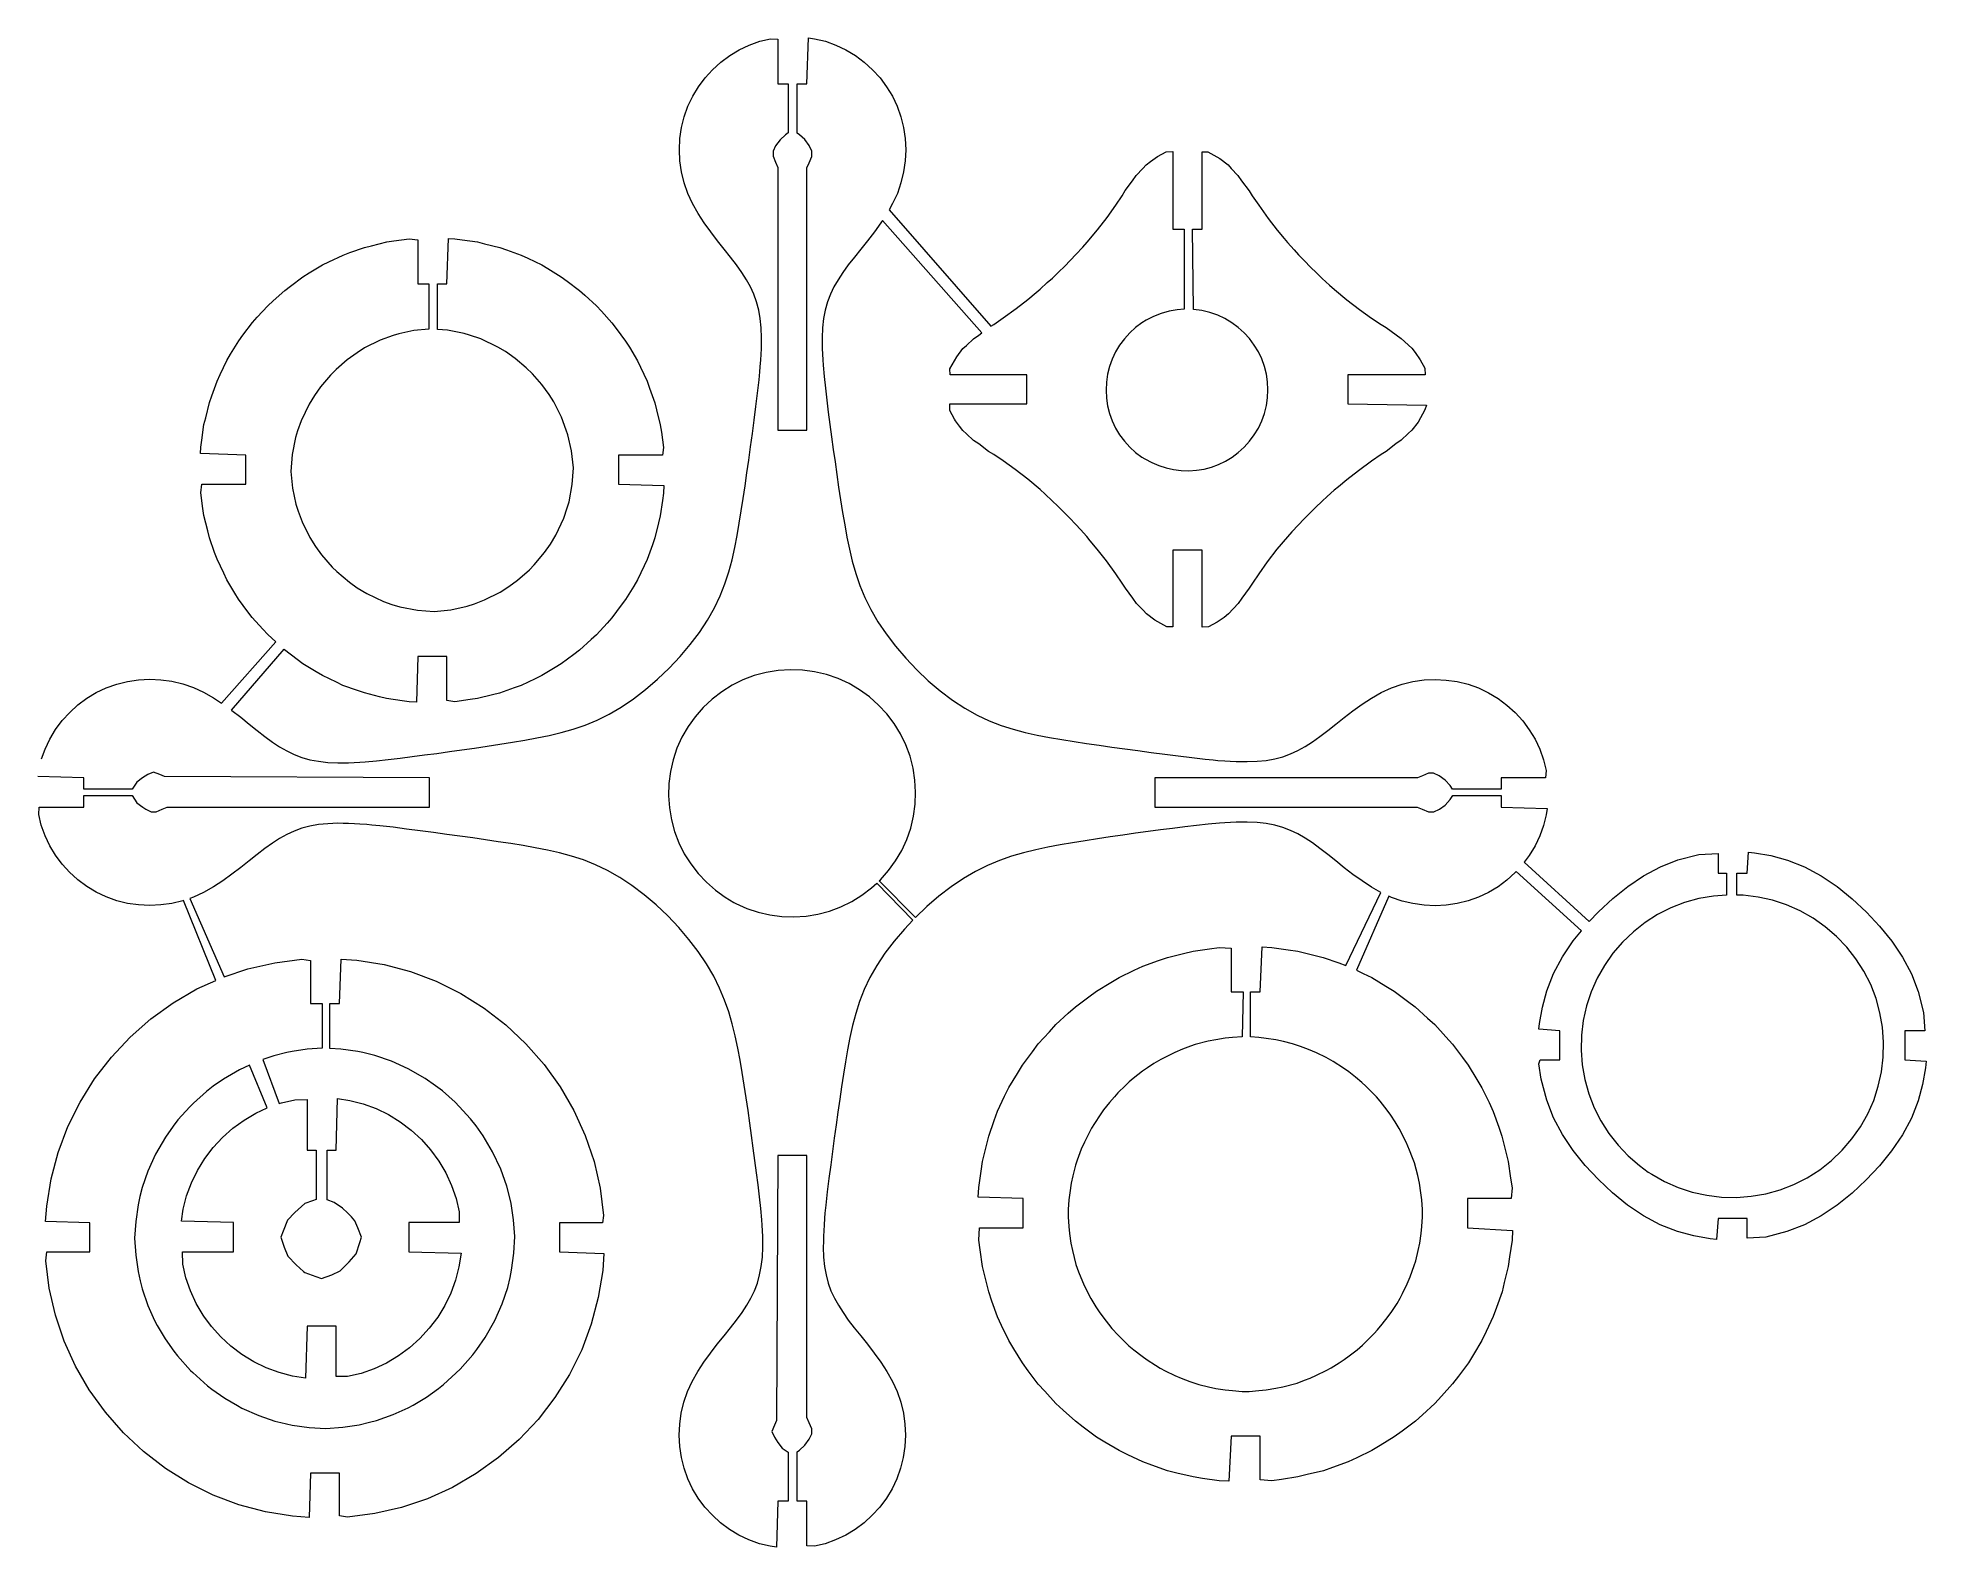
# Model space of a CAD drawing. Extents: x -85 to 110, y -126 to 30.
import ezdxf

# ---------------------------------------------------------------- set-up
doc = ezdxf.new("R2010")
doc.units = 0
doc.header["$MEASUREMENT"] = 0

msp = doc.modelspace()

# ---------------------------------------------------------------- linework, layer by layer
at = {"color": 7, "linetype": 'Continuous', "lineweight": 0, "flags": 128}
msp.add_lwpolyline([(-84.4719, -44.776066), (-84.107879, -43.750165), (-83.616452, -42.718132), (-83.023696, -41.739292), (-82.337842, -40.821746), (-81.566739, -39.973421), (-80.718388, -39.202368), (-79.800817, -38.516413), (-78.822002, -37.923759), (-77.78997, -37.432332), (-76.712722, -37.050057), (-75.600927, -36.776858), (-74.465534, -36.612457), (-73.317211, -36.556699), (-72.166678, -36.609408), (-71.024884, -36.770305), (-69.902369, -37.039236), (-68.810109, -37.4161), (-67.758694, -37.900592), (-66.747009, -38.470918), (-65.912046, -39.015109), (-60.322429, -32.709412), (-61.154718, -31.951491), (-61.655062, -31.400242), (-62.739575, -30.205154), (-63.184618, -29.608944), (-64.14936, -28.316795), (-64.533896, -27.680932), (-65.367513, -26.302874), (-65.686384, -25.632566), (-66.377624, -24.180003), (-66.625623, -23.480483), (-67.163358, -21.964771), (-67.340461, -21.243329), (-67.724539, -19.680267), (-67.830745, -18.94427), (-68.061116, -17.349735), (-67.947239, -16.441182), (-63.401906, -16.441182), (-63.401906, -13.440952), (-68.091624, -13.290928), (-68.060633, -12.642923), (-67.95425, -11.907128), (-67.723498, -10.312924), (-67.546243, -9.591838), (-67.161733, -8.029462), (-66.913555, -7.330501), (-66.375261, -5.815627), (-66.056187, -5.14603), (-65.364008, -3.69456), (-64.979244, -3.05951), (-64.144635, -1.682696), (-63.699389, -1.0874), (-62.733554, 0.203453), (-62.232982, 0.753838), (-61.14725, 1.947402), (-60.596662, 2.447618), (-59.402387, 3.532664), (-58.806888, 3.977631), (-57.515298, 4.942856), (-56.880121, 5.327316), (-55.502621, 6.161416), (-54.832923, 6.480211), (-53.380843, 7.171831), (-52.68183, 7.419806), (-51.166398, 7.957794), (-50.445413, 8.134897), (-48.88253, 8.519102), (-48.146888, 8.625283), (-46.552353, 8.855755), (-45.675603, 8.740303), (-45.675603, 4.199442), (-44.541484, 4.199442), (-44.541484, -0.461751), (-46.096514, -0.621731), (-47.640778, -0.938951), (-48.22632, -1.131143), (-49.557588, -1.616118), (-51.157152, -2.400836), (-51.941616, -2.902373), (-52.945351, -3.62125), (-54.097687, -4.619676), (-54.665193, -5.197088), (-55.694152, -6.403455), (-56.341217, -7.317647), (-56.873237, -8.191857), (-57.702917, -9.914799), (-58.072922, -10.965933), (-58.274081, -11.622728), (-58.62854, -13.390935), (-58.759767, -15.123961), (-58.58716, -16.858435), (-58.239331, -18.511877), (-58.000958, -19.243607), (-57.603392, -20.32304), (-56.811789, -21.940868), (-56.225206, -22.862427), (-55.60174, -23.725358), (-54.50953, -24.98738), (-54.040101, -25.442736), (-52.727859, -26.562685), (-51.938238, -27.116855), (-50.923072, -27.734429), (-49.220656, -28.544067), (-48.368774, -28.838552), (-47.513641, -29.103088), (-45.723994, -29.44947), (-43.990968, -29.570231), (-42.256824, -29.385101), (-40.605542, -29.024977), (-39.837589, -28.76829), (-38.79189, -28.372349), (-37.176882, -27.567334), (-36.279099, -26.987458), (-35.39455, -26.340596), (-34.171495, -25.269139), (-33.678289, -24.756882), (-32.60503, -23.483099), (-32.004984, -22.61872), (-31.447816, -21.688499), (-30.639042, -19.962661), (-30.276631, -18.894355), (-30.088479, -18.252599), (-29.754874, -16.489421), (-29.641962, -14.756395), (-29.832071, -13.017755), (-30.197326, -11.371705), (-30.365361, -10.875477), (-30.859277, -9.557316), (-31.656366, -7.962553), (-32.141595, -7.214185), (-32.89286, -6.175955), (-33.861463, -5.069799), (-34.489502, -4.456849), (-35.649383, -3.479735), (-36.645446, -2.781231), (-37.426405, -2.313022), (-39.176984, -1.480141), (-40.337094, -1.07597), (-40.887911, -0.915886), (-42.625484, -0.5724), (-43.631789, -0.497219), (-43.631789, 4.199442), (-42.675348, 4.199442), (-42.525349, 8.887457), (-41.845693, 8.854841), (-41.110102, 8.74833), (-39.515542, 8.517147), (-38.794557, 8.339688), (-37.231674, 7.954568), (-36.532661, 7.706111), (-35.017254, 7.166979), (-34.347556, 6.847575), (-32.895476, 6.15443), (-32.260274, 5.76926), (-30.882774, 4.933509), (-30.2873, 4.487805), (-28.995786, 3.520675), (-28.445173, 3.019646), (-27.250898, 1.932567), (-26.750351, 1.38142), (-25.664644, 0.1859), (-25.219373, -0.410209), (-24.253614, -1.702916), (-23.86885, -2.338678), (-23.034242, -3.717143), (-22.715193, -4.387349), (-22.023039, -5.840318), (-21.774861, -6.539762), (-21.236568, -8.055779), (-21.059313, -8.777119), (-20.674853, -10.34046), (-20.568571, -11.076356), (-20.337896, -12.671068), (-20.458352, -13.440952), (-24.99901, -13.440952), (-24.99901, -16.441182), (-20.300707, -16.591181), (-20.338378, -17.377881), (-20.444838, -18.113548), (-20.675869, -19.707778), (-20.853328, -20.428737), (-21.238295, -21.991087), (-21.48665, -22.689947), (-22.025503, -24.204668), (-22.344933, -24.874291), (-23.037696, -26.325431), (-23.422842, -26.960506), (-24.258263, -28.336939), (-24.703991, -28.93226), (-25.67069, -30.222707), (-26.171744, -30.773067), (-27.25829, -31.966224), (-27.809462, -32.466491), (-29.004575, -33.55108), (-29.600633, -33.996047), (-30.892884, -34.960866), (-31.528671, -35.345376), (-32.906805, -36.179044), (-33.577037, -36.49789), (-35.0296, -37.189256), (-35.729171, -37.437281), (-37.244832, -37.974915), (-37.96635, -38.152043), (-39.529234, -38.53607), (-40.265333, -38.642302), (-41.85974, -38.872672), (-42.675348, -38.754299), (-42.675348, -34.214809), (-45.675603, -34.214809), (-45.825602, -38.907219), (-46.566477, -38.871656), (-47.302297, -38.765146), (-48.896272, -38.53414), (-49.617384, -38.356656), (-51.179556, -37.971663), (-51.878568, -37.723206), (-53.393163, -37.184379), (-54.06281, -36.864949), (-55.513925, -36.172135), (-56.149026, -35.786914), (-57.525408, -34.951518), (-58.120754, -34.505764), (-59.411176, -33.539091), (-59.49867, -33.459438), (-64.901525, -39.735539), (-64.837769, -39.78161), (-63.9377, -40.478285), (-63.072305, -41.173437), (-62.240364, -41.845142), (-61.440658, -42.471631), (-60.671892, -43.031136), (-59.91984, -43.524214), (-59.170253, -43.95178), (-58.408802, -44.314267), (-57.621163, -44.612359), (-56.793032, -44.846693), (-55.910008, -45.017699), (-54.957788, -45.125912), (-53.922149, -45.171889), (-53.32256, -45.168053), (-52.813352, -45.163176), (-52.230249, -45.136098), (-51.641837, -45.107419), (-51.094525, -45.065404), (-49.923341, -44.963034), (-48.723071, -44.83577), (-47.498898, -44.689658), (-46.254327, -44.530311), (-44.992558, -44.363496), (-43.715854, -44.193658), (-42.426423, -44.019807), (-41.127923, -43.840824), (-39.824394, -43.655847), (-38.520561, -43.463909), (-37.221248, -43.26397), (-35.930776, -43.055141), (-34.653462, -42.836556), (-33.392608, -42.606414), (-32.144125, -42.349981), (-30.904533, -42.052295), (-29.669742, -41.698801), (-28.436475, -41.274537), (-27.201023, -40.764845), (-25.959856, -40.154766), (-24.709569, -39.429488), (-23.447852, -38.575701), (-22.192612, -37.610781), (-20.961911, -36.552203), (-19.773681, -35.417318), (-18.646036, -34.223754), (-17.597009, -32.988912), (-16.644612, -31.730218), (-15.80721, -30.465554), (-15.100856, -29.211076), (-14.510158, -27.963939), (-14.020052, -26.72107), (-13.614916, -25.479598), (-13.279558, -24.236882), (-12.998384, -22.989593), (-12.756201, -21.735496), (-12.537566, -20.471772), (-12.327974, -19.195728), (-12.126231, -17.907313), (-11.930941, -16.605587), (-11.74068, -15.289357), (-11.554128, -13.957302), (-11.369836, -12.608151), (-11.186459, -11.240837), (-11.002625, -9.855133), (-10.819248, -8.454771), (-10.645981, -7.059541), (-10.492654, -5.688951), (-10.40898, -4.86872), (-10.368667, -4.361392), (-10.310674, -3.645106), (-10.282732, -3.093146), (-10.250116, -2.473642), (-10.242953, -1.89816), (-10.234697, -1.364768), (-10.271708, -0.329078), (-10.368438, 0.623116), (-10.525956, 1.506115), (-10.74548, 2.334271), (-11.028281, 3.121885), (-11.375475, 3.883336), (-11.788334, 4.632974), (-12.268025, 5.384975), (-12.816048, 6.153741), (-13.433596, 6.953421), (-14.098646, 7.785362), (-14.788945, 8.650732), (-15.482445, 9.550801), (-16.15697, 10.486839), (-16.790318, 11.460092), (-17.360339, 12.471752), (-17.844908, 13.523115), (-18.221721, 14.615427), (-18.490703, 15.73789), (-18.651624, 16.87971), (-18.704308, 18.030268), (-18.648601, 19.178616), (-18.484174, 20.314035), (-18.2109, 21.425779), (-17.828701, 22.503129), (-17.337198, 23.53511), (-16.744544, 24.513925), (-16.058588, 25.431522), (-15.28751, 26.279847), (-14.43916, 27.051001), (-13.521589, 27.736855), (-12.542773, 28.329509), (-11.510741, 28.821012), (-10.433468, 29.203185), (-9.322206, 29.476282), (-8.556082, 29.415241), (-8.556082, 24.826446), (-7.491077, 24.826446), (-7.491077, 19.762061), (-7.780534, 19.572195), (-8.333281, 19.051911), (-8.788256, 18.435506), (-9.037806, 17.871607), (-9.037806, 17.354753), (-8.788256, 16.740202), (-8.556082, 16.213238), (-8.556082, -10.886784), (-5.555852, -10.886784), (-5.555852, 16.16947), (-5.322204, 16.692802), (-5.05942, 17.339308), (-5.05942, 17.885578), (-5.322204, 18.478359), (-5.764326, 19.065882), (-6.317073, 19.572195), (-6.564109, 19.731413), (-6.564109, 24.826446), (-5.555852, 24.826446), (-5.405828, 29.568923), (-4.764275, 29.476232), (-3.653115, 29.203185), (-2.575842, 28.820936), (-1.543809, 28.329509), (-0.565019, 27.736753), (0.352526, 27.050899), (1.200902, 26.279796), (1.972031, 25.431446), (2.65786, 24.513875), (3.250564, 23.535059), (3.742042, 22.503027), (4.124266, 21.425779), (4.397516, 20.313984), (4.561866, 19.178591), (4.617649, 18.030268), (4.564965, 16.879735), (4.404044, 15.737941), (4.135037, 14.615427), (3.758249, 13.523166), (3.273731, 12.471752), (2.914367, 11.834286), (13.403257, -0.157221), (13.6939, 0.028008), (14.67142, 0.693134), (15.99875, 1.655006), (17.215659, 2.589165), (18.069979, 3.318608), (18.48901, 3.658741), (19.217184, 4.329075), (19.747552, 4.800713), (20.406251, 5.444578), (20.979727, 5.997605), (21.625852, 6.658286), (22.176771, 7.229018), (22.864962, 7.978478), (23.317879, 8.486645), (24.384967, 9.759412), (25.378286, 11.05781), (26.269465, 12.304947), (26.927351, 13.284042), (27.256968, 13.80872), (28.018316, 14.829829), (28.391624, 15.371756), (29.066758, 16.081183), (29.397518, 16.46869), (29.847565, 16.822388), (30.582724, 17.326033), (31.469076, 17.812812), (32.168444, 17.832016), (32.168444, 9.845144), (33.318475, 9.845144), (33.318475, 1.578617), (32.605206, 1.528682), (31.768109, 1.385211), (30.952069, 1.157889), (30.166055, 0.847045), (29.417814, 0.45532), (28.980417, 0.189438), (28.324791, -0.301964), (27.718598, -0.853975), (27.167629, -1.46088), (26.677726, -2.116937), (26.254528, -2.816559), (25.903727, -3.554182), (25.631189, -4.324422), (25.436686, -5.118869), (25.32004, -5.929295), (25.2812, -6.74762), (25.320116, -7.565539), (25.436838, -8.374796), (25.631417, -9.167364), (25.904006, -9.934911), (26.254833, -10.669232), (26.678005, -11.36517), (27.167934, -12.017366), (27.718776, -12.620435), (28.324741, -13.169017), (28.980239, -13.657624), (29.28331, -13.840874), (29.978335, -14.223302), (30.705695, -14.535822), (31.459068, -14.775643), (32.231695, -14.942915), (33.016439, -15.037842), (33.806619, -15.060247), (34.594919, -15.010205), (35.374634, -14.887208), (36.138345, -14.691283), (36.878966, -14.421767), (37.58946, -14.078561), (38.264873, -13.666845), (38.905105, -13.186849), (39.512594, -12.632374), (40.06491, -12.022066), (40.556464, -11.362274), (40.981465, -10.658995), (41.334273, -9.918628), (41.609047, -9.147525), (41.805582, -8.353407), (41.923676, -7.544023), (41.963151, -6.727095), (41.924082, -5.910446), (41.806446, -5.101875), (41.610266, -4.309257), (41.335797, -3.540389), (40.983345, -2.802943), (40.558445, -2.103118), (40.066866, -1.446908), (39.514398, -0.840283), (38.906706, -0.289136), (38.249556, 0.200945), (37.533855, 0.631051), (36.781981, 0.984114), (35.979354, 1.261072), (35.150791, 1.454254), (34.305972, 1.563305), (34.178876, 9.845144), (35.168674, 9.845144), (35.168674, 17.798866), (35.7706, 17.812507), (37.006662, 17.107043), (37.85359, 16.467268), (38.187067, 16.080091), (38.869212, 15.368657), (39.246178, 14.827315), (40.01723, 13.801912), (40.34738, 13.281298), (41.014284, 12.296437), (41.984031, 10.953586), (42.912296, 9.739904), (43.644941, 8.878878), (43.983626, 8.460303), (44.658049, 7.725728), (45.127935, 7.195893), (45.776423, 6.530996), (46.327189, 5.958638), (46.993026, 5.306442), (47.560964, 4.757403), (48.316242, 4.063497), (48.820852, 3.613475), (50.095499, 2.545321), (51.402051, 1.54786), (52.643142, 0.665369), (53.629172, 0.007864), (54.141682, -0.311287), (55.167745, -1.069892), (55.706318, -1.437078), (56.803659, -2.435605), (57.158043, -2.8839), (57.662196, -3.616468), (58.147857, -4.49746), (58.156697, -5.162002), (50.195964, -5.162002), (50.195964, -8.162232), (58.294401, -8.312231), (58.147933, -8.799086), (57.442164, -10.041548), (56.803609, -10.892287), (56.417727, -11.227796), (55.705963, -11.916114), (55.166424, -12.296077), (54.140336, -13.075157), (53.625006, -13.405281), (52.638824, -14.07912), (51.292848, -15.057529), (50.085694, -15.984194), (49.225074, -16.717778), (48.80777, -17.056006), (48.073576, -17.729997), (47.544935, -18.198892), (46.880597, -18.846008), (46.308976, -19.395352), (45.657567, -20.058878), (45.108807, -20.625241), (44.415917, -21.376987), (43.96559, -21.880328), (42.897665, -23.149412), (41.901424, -24.44781), (41.016443, -25.684887), (40.359192, -26.663347), (40.036307, -27.177915), (39.277296, -28.196713), (38.908103, -28.733813), (37.907569, -29.825337), (37.458868, -30.177587), (36.725741, -30.67892), (35.842996, -31.162854), (35.168674, -31.173828), (35.168674, -23.259276), (32.168444, -23.259276), (32.168419, -31.155843), (31.541396, -31.163006), (30.302439, -30.462038), (29.45137, -29.825413), (29.115429, -29.439963), (28.430362, -28.733508), (28.049942, -28.194275), (27.275587, -27.176239), (26.940738, -26.654126), (26.272005, -25.676606), (25.305967, -24.347701), (24.370614, -23.130335), (23.640332, -22.274008), (23.300022, -21.854367), (22.629358, -21.124111), (22.157872, -20.592675), (21.51416, -19.931842), (20.961717, -19.357046), (20.301544, -18.708736), (19.731701, -18.156471), (18.983206, -17.465994), (18.476157, -17.011933), (17.206031, -15.941823), (15.910631, -14.945912), (14.667304, -14.05354), (13.69108, -13.395095), (13.16851, -13.065631), (12.150728, -12.304282), (11.610733, -11.931279), (10.903744, -11.25645), (10.517583, -10.92602), (10.165029, -10.476202), (9.739799, -9.901736), (9.663085, -9.741423), (9.177881, -8.855554), (9.161015, -8.162232), (17.091646, -8.162232), (17.091646, -5.162002), (9.190278, -5.162002), (9.177932, -4.554005), (9.879866, -3.318401), (10.517939, -2.469898), (10.904201, -2.135506), (11.611622, -1.453742), (12.151922, -1.075506), (12.458279, -0.843938), (2.240332, 10.749563), (2.069117, 10.486865), (1.392713, 9.550827), (0.696038, 8.650757), (0.000937, 7.785362), (-0.670768, 6.953421), (-1.297257, 6.153715), (-1.856736, 5.384949), (-2.349942, 4.632898), (-2.777381, 3.88331), (-3.139918, 3.12186), (-3.438036, 2.33422), (-3.672344, 1.506089), (-3.843351, 0.623065), (-3.951538, -0.329154), (-3.997515, -1.364794), (-3.99373, -1.964383), (-3.988828, -2.473591), (-3.961775, -3.056694), (-3.933096, -3.645106), (-3.89103, -4.192417), (-3.788736, -5.363602), (-3.661447, -6.563872), (-3.515309, -7.788045), (-3.356039, -9.032616), (-3.189122, -10.294384), (-3.01931, -11.571089), (-2.845433, -12.860647), (-2.666679, -14.159375), (-2.481803, -15.463437), (-2.290171, -16.768059), (-2.090663, -18.068895), (-1.882469, -19.361171), (-1.664748, -20.640644), (-1.435647, -21.904673), (-1.180256, -23.156687), (-0.883789, -24.400598), (-0.531311, -25.640012), (-0.107834, -26.878537), (0.401451, -28.11945), (1.011531, -29.366511), (1.737545, -30.623097), (2.592703, -31.891266), (3.559504, -33.152831), (4.620443, -34.389426), (5.757666, -35.582533), (6.953693, -36.713988), (8.190745, -37.765225), (9.451142, -38.717876), (10.717254, -39.553475), (11.97229, -40.25551), (13.219478, -40.839908), (14.461966, -41.322318), (15.702523, -41.718817), (16.944351, -42.045284), (18.190243, -42.317619), (19.443196, -42.551647), (20.705981, -42.763348), (21.981034, -42.967402), (23.268814, -43.165004), (24.570006, -43.357374), (25.886007, -43.545704), (27.217707, -43.731189), (28.566858, -43.914897), (29.934172, -44.09807), (31.319876, -44.281905), (32.720237, -44.465282), (34.115468, -44.638549), (35.486058, -44.791875), (36.306289, -44.875549), (36.813617, -44.915862), (37.529903, -44.973855), (38.081863, -45.001747), (38.701367, -45.034363), (39.276824, -45.041577), (39.81024, -45.049833), (40.845931, -45.012822), (41.798125, -44.916091), (42.681124, -44.758573), (43.50928, -44.538998), (44.296894, -44.256249), (45.058344, -43.909054), (45.807958, -43.496195), (46.559984, -43.016504), (47.328699, -42.468481), (48.12843, -41.850882), (48.960371, -41.185884), (49.825741, -40.495533), (50.72581, -39.802033), (51.661848, -39.127559), (52.635101, -38.494161), (53.646761, -37.92414), (54.698099, -37.439622), (55.790435, -37.062809), (56.912899, -36.793776), (58.054719, -36.632905), (59.205277, -36.580222), (60.353625, -36.635928), (61.489044, -36.800355), (62.600788, -37.07363), (63.678138, -37.455828), (64.710119, -37.947332), (65.688934, -38.539986), (66.606531, -39.225941), (67.454856, -39.997019), (68.22601, -40.84537), (68.911864, -41.762941), (69.504518, -42.741756), (69.996021, -43.773788), (70.378194, -44.851062), (70.651291, -45.962323), (70.590606, -46.730861), (66.001658, -46.730861), (66.001658, -47.896889), (61.00481, -47.896889), (60.747229, -47.504072), (60.227327, -46.95135), (59.612039, -46.497061), (59.047023, -46.246978), (58.529025, -46.246978), (57.913255, -46.497086), (57.382709, -46.730861), (30.309029, -46.730861), (30.309029, -49.731091), (57.349483, -49.731091), (57.86964, -49.963138), (58.514825, -50.225363), (59.060003, -50.225363), (59.651793, -49.963113), (60.240282, -49.520839), (60.747229, -48.968091), (61.012278, -48.557239), (66.001658, -48.557239), (66.001658, -49.731091), (70.743577, -49.881115), (70.651241, -50.520179), (70.378194, -51.631415), (69.995945, -52.708688), (69.504518, -53.740695), (68.911762, -54.71951), (68.382036, -55.428186), (75.089564, -61.544253), (76.047127, -60.522008), (77.504059, -59.159775), (79.053734, -57.914264), (80.695312, -56.808236), (82.423106, -55.883806), (84.235411, -55.180933), (86.383608, -54.628465), (88.37327, -54.513343), (88.37327, -56.562624), (89.224601, -56.562624), (89.224601, -58.806597), (87.905264, -58.90352), (86.395801, -59.161985), (84.92063, -59.566563), (83.494994, -60.117405), (82.132685, -60.811489), (80.844549, -61.638223), (79.641256, -62.586911), (78.53345, -63.646708), (77.531925, -64.807071), (76.647275, -66.057155), (75.89027, -67.386365), (75.271706, -68.783983), (74.799203, -70.238044), (74.472991, -71.733485), (74.292891, -73.255116), (74.258979, -74.787873), (74.37123, -76.31654), (74.629721, -77.826003), (75.03435, -79.301224), (75.585141, -80.72686), (76.279302, -82.089119), (77.105959, -83.377229), (78.054622, -84.580623), (79.11447, -85.688404), (80.274782, -86.689954), (81.173734, -87.361914), (81.524866, -87.574528), (82.854076, -88.331508), (84.251719, -88.950123), (85.705781, -89.422575), (87.201196, -89.748889), (88.722878, -89.928913), (90.25566, -89.962824), (91.784327, -89.850548), (93.293815, -89.592158), (94.768935, -89.187505), (96.194622, -88.636637), (97.556906, -87.942578), (98.845041, -87.115819), (100.048334, -86.167181), (101.156141, -85.107359), (102.157691, -83.946996), (103.042265, -82.696912), (103.799219, -81.367727), (104.41791, -79.970135), (104.890311, -78.515997), (105.216625, -77.020582), (105.3967, -75.498951), (105.430637, -73.966194), (105.318335, -72.437527), (105.059895, -70.928039), (104.655215, -69.452919), (104.104475, -68.027181), (103.410314, -66.664948), (102.583555, -65.376813), (101.634994, -64.173444), (100.575146, -63.065739), (99.414834, -62.064163), (98.164623, -61.179513), (96.835438, -60.422559), (95.437897, -59.803944), (93.983835, -59.331467), (92.488343, -59.005255), (90.966662, -58.825154), (90.300103, -58.810395), (90.300103, -56.562624), (91.373526, -56.562624), (91.523525, -54.3669), (92.115696, -54.441455), (93.808739, -54.735839), (95.510775, -55.202194), (97.28226, -55.892036), (99.010916, -56.820632), (100.653435, -57.931563), (102.203922, -59.18223), (103.661565, -60.549696), (105.025627, -62.00993), (106.272789, -63.562526), (107.380215, -65.206365), (108.305584, -66.935708), (109.008864, -68.748649), (109.561688, -70.897099), (109.672161, -72.792749), (107.638503, -72.792749), (107.638503, -75.792979), (109.829019, -75.943003), (109.749841, -76.629518), (109.456041, -78.322942), (108.990422, -80.025105), (108.30152, -81.79631), (107.373992, -83.524052), (106.264127, -85.165123), (105.014578, -86.713604), (103.648153, -88.168783), (102.188605, -89.529974), (100.63667, -90.773885), (98.993313, -91.87811), (97.264148, -92.800609), (95.451309, -93.50145), (93.302554, -94.051937), (91.373526, -94.162842), (91.373526, -92.153442), (88.37327, -92.153442), (88.223271, -94.315609), (87.570161, -94.238337), (85.877346, -93.945172), (84.173659, -93.479528), (82.405019, -92.792379), (80.677734, -91.865688), (79.03707, -90.756561), (77.488793, -89.507494), (76.033817, -88.141145), (74.672524, -86.681318), (73.42841, -85.128773), (72.323753, -83.484527), (71.400822, -81.754397), (70.699473, -79.94016), (70.148351, -77.790186), (69.896998, -76.202739), (70.03356, -75.792979), (72.060792, -75.792979), (72.060792, -72.792749), (69.887168, -72.64275), (69.960859, -72.057488), (70.253668, -70.365105), (70.718829, -68.662003), (71.404988, -66.893896), (72.329951, -65.166865), (73.43697, -63.526226), (74.282439, -62.475963), (67.552937, -56.377421), (67.454805, -56.485381), (66.606455, -57.25656), (65.688884, -57.942389), (64.710068, -58.535094), (63.678036, -59.026521), (62.600788, -59.408796), (61.488993, -59.681994), (60.3536, -59.846396), (59.205277, -59.902179), (58.054719, -59.849495), (56.912924, -59.688573), (55.790435, -59.419566), (54.698175, -59.042753), (54.412324, -58.911033), (51.092987, -66.553859), (51.76639, -66.874768), (52.665621, -67.303249), (54.130503, -68.190592), (54.98335, -68.707167), (56.356582, -69.734043), (57.156085, -70.331803), (58.425778, -71.486069), (59.164926, -72.158079), (60.319015, -73.4279), (60.990948, -74.167149), (62.017596, -75.540508), (62.615279, -76.340036), (63.50252, -77.805046), (64.019019, -78.657943), (64.754966, -80.202664), (65.183371, -81.10192), (65.755957, -82.714338), (66.089257, -83.653069), (66.49861, -85.316265), (66.73683, -86.284538), (66.982721, -87.981747), (67.125811, -88.969758), (67.022729, -90.094457), (62.533332, -90.094457), (62.533332, -93.094687), (67.175395, -93.396031), (67.128199, -94.394025), (66.883781, -96.091412), (66.741402, -97.079524), (66.333472, -98.743127), (66.095887, -99.711629), (65.524392, -101.32463), (65.191575, -102.26359), (64.456416, -103.808971), (64.028392, -104.708583), (63.141634, -106.174456), (62.625313, -107.027735), (61.598844, -108.401958), (61.001211, -109.201918), (59.84702, -110.472627), (59.175086, -111.212283), (57.90519, -112.367413), (57.165915, -113.039753), (55.7922, -114.06729), (54.992469, -114.665405), (53.526952, -115.553357), (52.673826, -116.070187), (51.12852, -116.806565), (50.228934, -117.235148), (48.615704, -117.807988), (47.676642, -118.141389), (46.012583, -118.550666), (45.043878, -118.788836), (43.345754, -119.034473), (42.357311, -119.17741), (41.173603, -119.076869), (41.173603, -114.590647), (38.173373, -114.590647), (37.92865, -119.225674), (36.930276, -119.178223), (35.232025, -118.933043), (34.243455, -118.790309), (32.578989, -118.381565), (31.610131, -118.143599), (29.996469, -117.571216), (29.05718, -117.238018), (27.511239, -116.501995), (26.611399, -116.073565), (25.145195, -115.185867), (24.291739, -114.66919), (22.917237, -113.641857), (22.117201, -113.043818), (20.846364, -111.888814), (20.106633, -111.216499), (18.951502, -109.945815), (18.279136, -109.20616), (17.251676, -107.831734), (16.653612, -107.031672), (15.765786, -105.565494), (15.248983, -104.712063), (14.512833, -103.166148), (14.084326, -102.266282), (13.51174, -100.652544), (13.178466, -99.713254), (12.769519, -98.048788), (12.531477, -97.079905), (12.286195, -95.381502), (12.14341, -94.392933), (12.238719, -93.094687), (16.734568, -93.094687), (16.734568, -90.094457), (12.09695, -89.944458), (12.143715, -88.965592), (12.389276, -87.267341), (12.532188, -86.278823), (12.941389, -84.614534), (13.179533, -83.645778), (13.752322, -82.032421), (14.085698, -81.093284), (14.822127, -79.547826), (15.250761, -78.648214), (16.138789, -77.18262), (16.655669, -76.329418), (17.683333, -74.955576), (18.281473, -74.155845), (19.436731, -72.885821), (20.109173, -72.146471), (21.380009, -70.992204), (22.119741, -70.320219), (23.494167, -69.293699), (24.294178, -68.696066), (25.760152, -67.809232), (26.613558, -67.292936), (28.159143, -66.557777), (29.058831, -66.129702), (30.672036, -65.558132), (31.611071, -65.22534), (33.274877, -64.817486), (34.243455, -64.579901), (35.940995, -64.335483), (36.929158, -64.193104), (38.173373, -64.291512), (38.173373, -68.782992), (39.406218, -68.782992), (39.304575, -73.411439), (38.310849, -73.481143), (37.571549, -73.564055), (36.577823, -73.715908), (35.79567, -73.877693), (34.475147, -74.212085), (33.991391, -74.388985), (33.171364, -74.694063), (32.372471, -75.034119), (30.925675, -75.745121), (30.215384, -76.18074), (29.562298, -76.602134), (29.036553, -76.971784), (28.059211, -77.7295), (27.673177, -78.062266), (27.282977, -78.431916), (26.502805, -79.204899), (26.133155, -79.587123), (25.616758, -80.199235), (25.023063, -80.950499), (24.653413, -81.463315), (24.076991, -82.33722), (23.780702, -82.826665), (23.534607, -83.298228), (23.041453, -84.291954), (22.723572, -85.009993), (22.297123, -86.130602), (22.131172, -86.661021), (21.848219, -87.748608), (21.688695, -88.497306), (21.528967, -89.491032), (21.440466, -90.230332), (21.363778, -91.224058), (21.359866, -91.963358), (21.426012, -92.957085), (21.506232, -93.696384), (21.654376, -94.690111), (21.80308, -95.42941), (22.173797, -96.874962), (22.45111, -97.642102), (22.673632, -98.238338), (22.960344, -98.895462), (23.441178, -99.889189), (23.703683, -100.397661), (24.226964, -101.252082), (24.559273, -101.761037), (24.928923, -102.272709), (25.887112, -103.484994), (26.018719, -103.636085), (26.388395, -104.018665), (27.250462, -104.884187), (27.629663, -105.253837), (28.145172, -105.680972), (28.99304, -106.351635), (29.499683, -106.721285), (30.359718, -107.278885), (30.863033, -107.582845), (31.378745, -107.852055), (32.372471, -108.337437), (33.008689, -108.619145), (33.919808, -108.960903), (34.844797, -109.253941), (35.838523, -109.504913), (36.577823, -109.655927), (37.571549, -109.807704), (38.310849, -109.891201), (39.304575, -109.962301), (40.043875, -109.960853), (41.037601, -109.88579), (41.776901, -109.799246), (42.770627, -109.643074), (43.509927, -109.488579), (44.961753, -109.105212), (45.743347, -108.816772), (46.325129, -108.594734), (46.975979, -108.30416), (47.969705, -107.813038), (48.469871, -107.550584), (49.301075, -107.033273), (49.833247, -106.680515), (50.340525, -106.310865), (51.147623, -105.669896), (51.703901, -105.203744), (52.083051, -104.834094), (52.904298, -104.005202), (53.273973, -103.61805), (53.742335, -103.049045), (54.361534, -102.254699), (54.73121, -101.734593), (55.271459, -100.899553), (55.585758, -100.371242), (55.831497, -99.889189), (56.311062, -98.895462), (56.625259, -98.161065), (57.051962, -97.003115), (57.197617, -96.50897), (57.462865, -95.445617), (57.615175, -94.690111), (57.762659, -93.696384), (57.842193, -92.957085), (57.907298, -91.963358), (57.902649, -91.224058), (57.825199, -90.230332), (57.736063, -89.491032), (57.575522, -88.497306), (57.40731, -87.716347), (57.061386, -86.39463), (56.878187, -85.905362), (56.565818, -85.086249), (56.219208, -84.291954), (55.499442, -82.857681), (55.075788, -82.180388), (54.625614, -81.494305), (54.255964, -80.973742), (53.538433, -80.060489), (53.144626, -79.610366), (52.774976, -79.222909), (52.045888, -78.496386), (51.655409, -78.126736), (50.978039, -77.558418), (50.292032, -77.022994), (49.766821, -76.653344), (48.692799, -75.958168), (47.969705, -75.564208), (46.975979, -75.075982), (46.144724, -74.71883), (45.315527, -74.406283), (44.500605, -74.144262), (43.566777, -73.903679), (42.770627, -73.734121), (41.776901, -73.5764), (41.037601, -73.489068), (40.159069, -73.42237), (40.159069, -68.782992), (41.173603, -68.782992), (41.355812, -64.147711), (42.353755, -64.195721), (44.050964, -64.441739), (45.039026, -64.584879), (46.702298, -64.994284), (47.670597, -65.232529), (49.283014, -65.805319), (49.982063, -66.053556), (53.616556, -58.541233), (52.635075, -57.987935), (51.661874, -57.353647), (50.725836, -56.677242), (49.825766, -55.980567), (48.960371, -55.285467), (48.12843, -54.613711), (47.328724, -53.987171), (46.559958, -53.427793), (45.807907, -52.934588), (45.058319, -52.507072), (44.296869, -52.144611), (43.509229, -51.846442), (42.681098, -51.612185), (41.798074, -51.441179), (40.845855, -51.332941), (39.810215, -51.286963), (39.210626, -51.290748), (38.701367, -51.295651), (38.118239, -51.322704), (37.529903, -51.351434), (36.982591, -51.393499), (35.811407, -51.495793), (34.611137, -51.623083), (33.386964, -51.76922), (32.142393, -51.928491), (30.880625, -52.095407), (29.60392, -52.265245), (28.314388, -52.439249), (27.015761, -52.61879), (25.711724, -52.804758), (24.40723, -52.998449), (23.106825, -53.200979), (21.815032, -53.413492), (20.535965, -53.636801), (19.272774, -53.873065), (18.02165, -54.136585), (16.778806, -54.441943), (15.540662, -54.803413), (14.303533, -55.235552), (13.064043, -55.75266), (11.818684, -56.369243), (10.5638, -57.099983), (9.297434, -57.957732), (8.037673, -58.925091), (6.802907, -59.984684), (5.614809, -61.115774), (1.893162, -57.333236), (2.017145, -57.217975), (2.846063, -56.285874), (3.581832, -55.279294), (4.21579, -54.206771), (4.739198, -53.076865), (5.144004, -51.898415), (5.430132, -50.683818), (5.597303, -49.445191), (5.645414, -48.194753), (5.574314, -46.944847), (5.383672, -45.707897), (5.073387, -44.496323), (4.643407, -43.32237), (4.094216, -42.198153), (3.4345, -41.132743), (2.673152, -40.135054), (1.818654, -39.214053), (0.879796, -38.378785), (-0.134709, -37.638062), (-1.215869, -37.000853), (-2.355047, -36.476175), (-3.542946, -36.071851), (-4.766764, -35.787984), (-6.014053, -35.624547), (-7.27196, -35.581745), (-8.528165, -35.659475), (-9.770018, -35.85789), (-10.984716, -36.176889), (-12.159711, -36.616445), (-13.283293, -37.175009), (-14.346417, -37.843539), (-15.340143, -38.613194), (-16.255733, -39.474856), (-17.084422, -40.419632), (-17.81727, -41.438557), (-18.445639, -42.522765), (-18.960792, -43.663341), (-19.355818, -44.850655), (-19.630897, -46.072161), (-19.786128, -47.315412), (-19.821818, -48.567908), (-19.738093, -49.817382), (-19.53508, -51.051436), (-19.212932, -52.257599), (-18.771827, -53.423678), (-18.213694, -54.538191), (-17.547348, -55.592425), (-16.781504, -56.578124), (-15.925075, -57.486474), (-14.986852, -58.30894), (-13.975446, -59.03719), (-13.099865, -59.567177), (-12.899519, -59.662511), (-11.767809, -60.176571), (-10.589563, -60.572055), (-9.376846, -60.849292), (-8.141852, -61.008233), (-6.896671, -61.049003), (-5.653345, -60.971603), (-4.424142, -60.776135), (-3.220976, -60.462521), (-2.056167, -60.030738), (-0.941375, -59.481877), (0.114815, -58.824448), (1.103867, -58.067011), (1.632813, -57.575272), (5.359993, -61.384163), (4.480961, -62.311279), (3.430563, -63.543301), (2.478064, -64.798109), (1.642059, -66.057947), (0.938779, -67.306684), (0.352704, -68.547445), (-0.131941, -69.783531), (-0.530777, -71.018018), (-0.859682, -72.254079), (-1.134456, -73.494789), (-1.370872, -74.743069), (-1.584401, -76.001814), (-1.790005, -77.273895), (-1.988751, -78.559389), (-2.181984, -79.859184), (-2.370822, -81.173966), (-2.556612, -82.505158), (-2.740523, -83.853902), (-2.923798, -85.221114), (-3.107531, -86.60692), (-3.290908, -88.00718), (-3.464175, -89.40241), (-3.617578, -90.773001), (-3.701176, -91.593231), (-3.741514, -92.10056), (-3.799532, -92.816846), (-3.827423, -93.368806), (-3.86009, -93.98836), (-3.867254, -94.563817), (-3.875459, -95.097183), (-3.838448, -96.132874), (-3.741819, -97.085068), (-3.584199, -97.968066), (-3.364675, -98.796222), (-3.081875, -99.583837), (-2.73468, -100.345287), (-2.321923, -101.0949), (-1.842156, -101.846926), (-1.294209, -102.615693), (-0.67661, -103.415373), (-0.01156, -104.247314), (0.67879, -105.112684), (1.37229, -106.012753), (2.046789, -106.948791), (2.680162, -107.922043), (3.250183, -108.933703), (3.73465, -109.985041), (4.11154, -111.077378), (4.380547, -112.199842), (4.541494, -113.341662), (4.594102, -114.49222), (4.538344, -115.640568), (4.373917, -116.775987), (4.100769, -117.887731), (3.718469, -118.96508), (3.227042, -119.997062), (2.634286, -120.975877), (1.948458, -121.893474), (1.177304, -122.741799), (0.328903, -123.512953), (-0.588668, -124.198807), (-1.567433, -124.791461), (-2.599516, -125.282964), (-3.676764, -125.665137), (-4.787975, -125.938234), (-5.555852, -125.877447), (-5.555852, -121.2885), (-6.564109, -121.2885), (-6.564109, -116.187739), (-6.328276, -116.032978), (-5.775528, -115.512669), (-5.322204, -114.897483), (-5.072503, -114.332365), (-5.072503, -113.815079), (-5.322204, -113.200833), (-5.555852, -112.671277), (-5.555852, -85.65968), (-8.556082, -85.65968), (-8.706106, -112.97031), (-8.903988, -113.43979), (-9.166543, -114.085077), (-8.903988, -114.678442), (-8.568656, -115.231164), (-8.127906, -115.818103), (-7.491077, -116.228882), (-7.491077, -121.2885), (-8.556082, -121.2885), (-8.706106, -126.030621), (-9.345881, -125.938183), (-10.457091, -125.665137), (-11.534314, -125.282888), (-12.566397, -124.791461), (-13.545187, -124.198705), (-14.462784, -123.512851), (-15.311109, -122.741748), (-16.082161, -121.893397), (-16.768117, -120.975826), (-17.36072, -119.997011), (-17.852198, -118.964979), (-18.234473, -117.887731), (-18.507671, -116.775936), (-18.672073, -115.640543), (-18.72783, -114.49222), (-18.675121, -113.341662), (-18.514225, -112.199867), (-18.245294, -111.077378), (-17.86843, -109.985118), (-17.383937, -108.933703), (-16.813561, -107.922018), (-16.179324, -106.948817), (-15.502919, -106.012778), (-14.806244, -105.112709), (-14.111093, -104.247314), (-13.439388, -103.415373), (-12.812898, -102.615667), (-12.253394, -101.846901), (-11.760316, -101.094849), (-11.332749, -100.345262), (-10.970263, -99.583811), (-10.672094, -98.796172), (-10.437837, -97.968041), (-10.26683, -97.085017), (-10.158618, -96.132797), (-10.11264, -95.097158), (-10.116476, -94.497569), (-10.121353, -93.98836), (-10.148432, -93.405258), (-10.177111, -92.816846), (-10.219126, -92.269534), (-10.321419, -91.09835), (-10.448709, -89.89808), (-10.594872, -88.673906), (-10.754193, -87.429335), (-10.921034, -86.167567), (-11.090871, -84.890863), (-11.26485, -83.601457), (-11.444162, -82.303161), (-11.6298, -80.999962), (-11.823059, -79.696611), (-12.024725, -78.398061), (-12.235917, -77.108681), (-12.457728, -75.832967), (-12.691934, -74.574018), (-12.953194, -73.327745), (-13.255985, -72.090033), (-13.614738, -70.857426), (-14.044133, -69.625709), (-14.558625, -68.3914), (-15.17277, -67.15069), (-15.901401, -65.899947), (-16.757524, -64.636502), (-17.723588, -63.378849), (-18.782495, -62.145125), (-19.916644, -60.953644), (-21.108836, -59.82267), (-22.341646, -58.770393), (-23.597419, -57.815379), (-24.858908, -56.975843), (-26.109702, -56.268219), (-27.352775, -55.67714), (-28.591351, -55.18711), (-29.828504, -54.782685), (-31.067385, -54.448242), (-32.310559, -54.168211), (-33.561252, -53.927146), (-34.82208, -53.709451), (-36.095736, -53.500722), (-37.382475, -53.299589), (-38.682879, -53.104705), (-39.998297, -52.914749), (-41.329946, -52.728324), (-42.678893, -52.544108), (-44.046105, -52.360731), (-45.43181, -52.176999), (-46.832171, -51.993622), (-48.227401, -51.820355), (-49.597992, -51.666952), (-50.418222, -51.583278), (-50.925551, -51.542965), (-51.641837, -51.484997), (-52.193797, -51.457106), (-52.813301, -51.424439), (-53.388783, -51.417276), (-53.922174, -51.409071), (-54.957865, -51.446082), (-55.910059, -51.542711), (-56.793057, -51.700279), (-57.621213, -51.919854), (-58.408828, -52.202655), (-59.170278, -52.549798), (-59.919917, -52.962606), (-60.671917, -53.442374), (-61.440684, -53.99032), (-62.240364, -54.607919), (-63.072305, -55.272918), (-63.937675, -55.963319), (-64.837744, -56.656819), (-65.773782, -57.331319), (-66.747034, -57.964692), (-67.758694, -58.534662), (-68.810032, -59.01918), (-69.176568, -59.145646), (-65.62768, -67.234101), (-63.189018, -66.416), (-60.428608, -65.786793), (-57.617013, -65.427989), (-56.743769, -65.543518), (-56.743769, -69.968698), (-55.549953, -69.968698), (-55.549953, -74.592761), (-57.068863, -74.700227), (-58.616023, -74.91932), (-59.189905, -75.044145), (-60.534916, -75.375667), (-61.661539, -75.770193), (-59.959137, -80.297021), (-59.730657, -80.219002), (-58.345283, -79.896244), (-57.097968, -79.891595), (-57.097968, -85.110004), (-56.15413, -85.110004), (-56.15413, -90.178013), (-56.542503, -90.307787), (-57.334309, -90.596912), (-58.356079, -91.533433), (-59.119104, -92.329938), (-59.569634, -93.457355), (-59.804196, -94.062965), (-59.462818, -95.113896), (-59.063169, -96.032483), (-58.205165, -96.935143), (-57.461369, -97.620261), (-57.330143, -97.71153), (-56.203843, -98.120705), (-55.597117, -98.338324), (-54.53605, -97.942206), (-53.664278, -97.529017), (-52.767613, -96.625239), (-52.046349, -95.795991), (-51.6673, -94.635322), (-51.485777, -94.062965), (-51.847604, -93.122049), (-52.157914, -92.381936), (-52.519842, -91.987951), (-52.916012, -91.573264), (-53.451765, -91.065732), (-54.301919, -90.485474), (-55.00939, -90.212453), (-55.017011, -85.110004), (-54.097738, -85.110004), (-53.947739, -79.764966), (-52.680408, -79.965007), (-51.303518, -80.320787), (-49.970548, -80.811579), (-48.695114, -81.436037), (-47.486766, -82.184532), (-46.355513, -83.047235), (-45.311059, -84.014391), (-44.362955, -85.076118), (-43.521209, -86.222663), (-42.795448, -87.444321), (-42.195504, -88.731136), (-41.730139, -90.073123), (-41.399736, -91.456186), (-41.408575, -92.563713), (-46.611032, -92.563713), (-46.611032, -95.563943), (-41.220448, -95.713968), (-41.431793, -97.119714), (-41.779394, -98.498459), (-42.263327, -99.834502), (-42.882958, -101.114001), (-43.628278, -102.326946), (-44.48933, -103.463279), (-45.456206, -104.512865), (-46.518848, -105.465567), (-47.667349, -106.31125), (-48.891649, -107.039881), (-50.18202, -107.641223), (-51.527869, -108.106257), (-52.915173, -108.434883), (-54.097738, -108.434476), (-54.097738, -103.226711), (-57.097968, -103.226711), (-57.247993, -108.593645), (-58.595594, -108.386263), (-59.977564, -108.033379), (-61.316123, -107.544212), (-62.597222, -106.91973), (-63.811056, -106.169913), (-64.947644, -105.304747), (-65.997, -104.334187), (-66.949067, -103.268167), (-67.72647, -102.228209), (-67.793912, -102.116846), (-68.521527, -100.889904), (-69.122056, -99.597578), (-69.586354, -98.250027), (-69.914395, -96.861604), (-69.930144, -95.563943), (-64.689864, -95.563943), (-64.689864, -92.563713), (-70.055173, -92.413689), (-69.863845, -91.180625), (-69.510529, -89.799391), (-69.020829, -88.462001), (-68.395838, -87.182147), (-67.645387, -85.97004), (-66.779839, -84.835637), (-65.809, -83.788795), (-64.743132, -82.839573), (-63.592244, -81.998183), (-62.36647, -81.274353), (-61.207633, -80.739214), (-63.016479, -76.325844), (-64.076005, -76.811769), (-65.701962, -77.768002), (-66.771564, -78.519037), (-67.451499, -79.048643), (-68.801133, -80.242918), (-69.176778, -80.62372), (-70.40057, -81.990449), (-70.885011, -82.617599), (-71.698739, -83.774508), (-72.714971, -85.519549), (-73.495422, -87.252575), (-74.083783, -88.938379), (-74.317456, -89.88473), (-74.508124, -90.718627), (-74.759477, -92.451653), (-74.870534, -94.184679), (-74.756327, -95.917705), (-74.516354, -97.614991), (-74.297668, -98.564568), (-74.093131, -99.383757), (-73.492654, -101.116783), (-72.805225, -102.663943), (-72.531239, -103.178968), (-71.714133, -104.562615), (-70.824605, -105.828499), (-70.444439, -106.310222), (-69.101486, -107.824207), (-68.882978, -108.033976), (-67.354819, -109.397099), (-66.904137, -109.741092), (-65.571751, -110.675073), (-64.28072, -111.434999), (-63.815101, -111.68117), (-62.082075, -112.448438), (-60.415983, -113.021329), (-59.795997, -113.170667), (-58.616023, -113.437465), (-56.882997, -113.675684), (-55.149971, -113.778232), (-53.416945, -113.650435), (-51.713563, -113.39705), (-50.660269, -113.14778), (-49.950893, -112.964352), (-48.217867, -112.350411), (-46.670707, -111.650561), (-46.167265, -111.379064), (-44.774397, -110.545091), (-43.547277, -109.671389), (-43.027781, -109.256981), (-41.304611, -107.670601), (-40.007127, -106.19825), (-39.597927, -105.657238), (-38.736443, -104.412312), (-37.740558, -102.663943), (-36.980581, -100.930917), (-36.40995, -99.241252), (-36.169673, -98.227026), (-36.003417, -97.464865), (-35.770633, -95.731839), (-35.675451, -93.998813), (-35.806119, -92.265787), (-36.058539, -90.591592), (-36.194109, -90.023247), (-36.505132, -88.799734), (-37.124255, -87.066708), (-37.963892, -85.265707), (-38.936078, -83.634771), (-39.672151, -82.599564), (-40.234374, -81.886275), (-41.397404, -80.588259), (-41.833963, -80.161683), (-43.146942, -79.000989), (-43.863278, -78.453932), (-44.933845, -77.711355), (-46.670707, -76.703963), (-48.403733, -75.929837), (-50.112246, -75.342593), (-51.344091, -75.045009), (-51.869785, -74.930014), (-53.602811, -74.685926), (-54.75397, -74.613979), (-54.75397, -69.968698), (-53.743513, -69.968698), (-53.593514, -65.396211), (-51.952367, -65.521443), (-49.155277, -65.973751), (-46.418999, -66.696311), (-43.771628, -67.689301), (-41.239582, -68.949113), (-38.842674, -70.456188), (-36.600872, -72.19051), (-34.533911, -74.132391), (-32.661428, -76.261993), (-31.003439, -78.559553), (-29.579606, -81.005283), (-28.409819, -83.579395), (-27.510334, -86.260779), (-26.881127, -89.021138), (-26.52245, -91.832733), (-26.643389, -92.592507), (-31.065903, -92.592507), (-31.065903, -95.592737), (-26.485338, -95.742762), (-26.616031, -97.497379), (-27.068289, -100.29447), (-27.790975, -103.030748), (-28.783914, -105.678195), (-30.043853, -108.210241), (-31.550954, -110.607224), (-33.285276, -112.849103), (-35.227284, -114.916166), (-37.356886, -116.788649), (-39.654497, -118.446714), (-42.100405, -119.870699), (-44.674466, -121.040537), (-47.355748, -121.940047), (-50.116184, -122.569204), (-52.927779, -122.92788), (-53.743513, -122.809634), (-53.743513, -118.387451), (-56.743769, -118.387451), (-56.893767, -122.962402), (-58.592425, -122.834325), (-61.38949, -122.382042), (-64.125793, -121.65933), (-66.77324, -120.666366), (-69.305261, -119.406426), (-71.702143, -117.899351), (-73.944022, -116.164928), (-76.011033, -114.223021), (-77.883516, -112.093394), (-79.541581, -109.795808), (-80.965465, -107.349977), (-82.135303, -104.775941), (-83.034813, -102.09476), (-83.66397, -99.334376), (-84.022748, -96.522755), (-83.909938, -95.592737), (-79.479194, -95.592737), (-79.479194, -92.592507), (-84.051732, -92.442508), (-83.929141, -90.858236), (-83.476783, -88.061146), (-82.754096, -85.324868), (-81.761055, -82.677522), (-80.501192, -80.145578), (-78.994066, -77.748696), (-77.259643, -75.506817), (-75.317686, -73.439755), (-73.18788, -71.567246), (-70.890219, -69.909258), (-68.444412, -68.485349), (-66.497736, -67.600653), (-69.826695, -59.36996), (-69.902369, -59.396069), (-71.024833, -59.665026), (-72.166653, -59.825947), (-73.317211, -59.878631), (-74.465508, -59.822874), (-75.600978, -59.658447), (-76.712722, -59.385248), (-77.790071, -59.002999), (-78.822053, -58.511521), (-79.800868, -57.918816), (-80.718465, -57.232987), (-81.205599, -56.790104), (-81.56679, -56.461833), (-82.337944, -55.613432), (-83.023798, -54.695861), (-83.616452, -53.717046), (-84.107955, -52.685013), (-84.490128, -51.60774), (-84.763225, -50.496555), (-84.702082, -49.731091), (-80.113186, -49.731091), (-80.113186, -48.557239), (-75.119915, -48.557239), (-74.643246, -49.283482), (-74.026892, -49.737543), (-73.720899, -49.963138), (-73.15695, -50.212281), (-72.640781, -50.212281), (-72.027805, -49.963113), (-71.501806, -49.731091), (-44.456932, -49.731091), (-44.456932, -46.730861), (-71.789992, -46.580837), (-72.263561, -46.381075), (-72.91022, -46.117987), (-73.504551, -46.381075), (-74.057273, -46.71661), (-74.643246, -47.157182), (-75.119915, -47.896889), (-80.113186, -47.896889), (-80.113186, -46.730861), (-84.855968, -46.580837)], dxfattribs=at)

doc.saveas('drawing.dxf')
